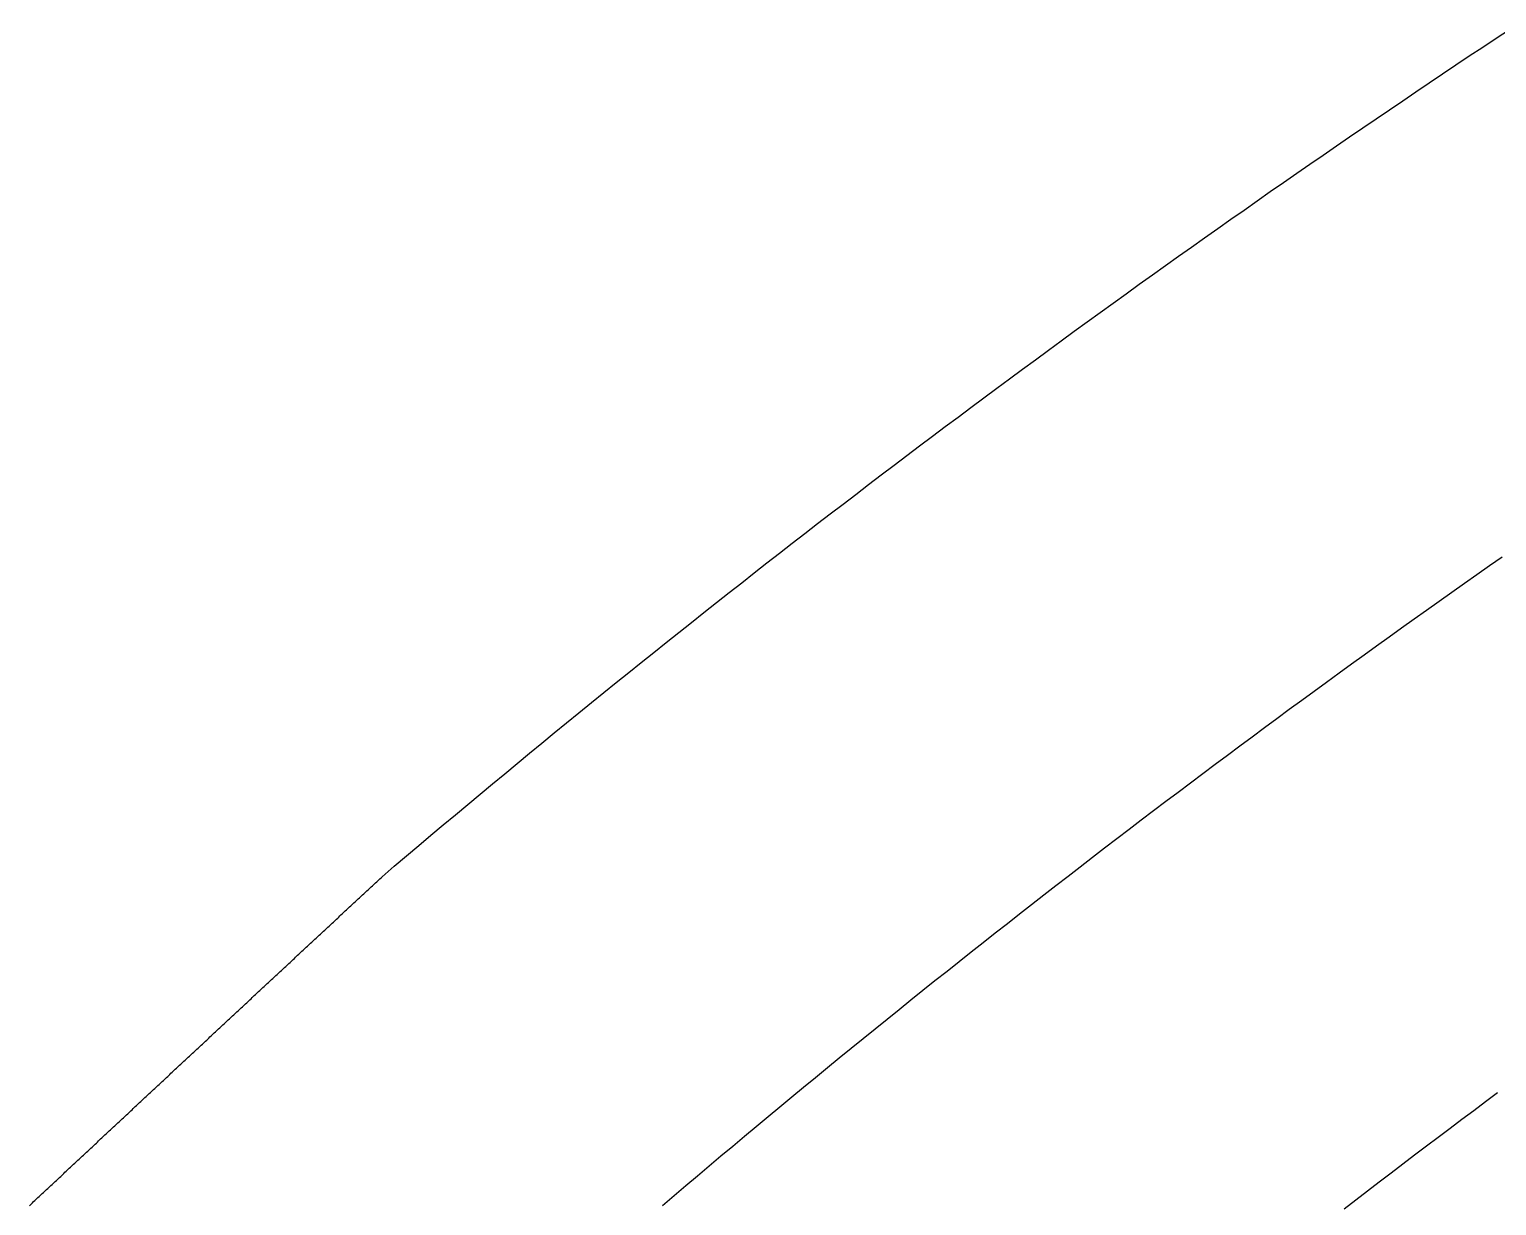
# Model space of a CAD drawing. Extents: x 10 to 206, y -65 to 73.
# Drawn here: x 170.2459 to 170.6907, y -49.293 to -48.9363 of the extents above; entities that cross this region are included whole.
import ezdxf

# ---------------------------------------------------------------- set-up
doc = ezdxf.new("R2010")
doc.units = 0
doc.header["$LTSCALE"] = 0.5
doc.layers.add('LOGO', color=7, linetype='Continuous')

msp = doc.modelspace()

# ---------------------------------------------------------------- linework, layer by layer
at = {"layer": 'LOGO'}
for points in [[(170.24594061, -49.29296707), (170.24626794, -49.2926603), (170.24659527, -49.29235353), (170.24692261, -49.29204677), (170.24724995, -49.29174002), (170.2475773, -49.29143327), (170.24790466, -49.29112653), (170.24823203, -49.2908198), (170.2485594, -49.29051308), (170.24888677, -49.29020637), (170.24921416, -49.28989966), (170.24954155, -49.28959296), (170.24986894, -49.28928626), (170.25019635, -49.28897958), (170.25052376, -49.2886729), (170.25085117, -49.28836622), (170.2511786, -49.28805956), (170.25150602, -49.2877529), (170.25183346, -49.28744625), (170.2521609, -49.28713961), (170.25248835, -49.28683297), (170.2528158, -49.28652634), (170.25314326, -49.28621972), (170.25347073, -49.2859131), (170.2537982, -49.28560649), (170.25412568, -49.28529989), (170.25445316, -49.2849933), (170.25478065, -49.28468671), (170.25510815, -49.28438013), (170.25543565, -49.28407355), (170.25576316, -49.28376698), (170.25609068, -49.28346042), (170.2564182, -49.28315387), (170.25674572, -49.28284732), (170.25707326, -49.28254078), (170.2574008, -49.28223425), (170.25772834, -49.28192772), (170.25805589, -49.2816212), (170.25838345, -49.28131469), (170.25871101, -49.28100818), (170.25903858, -49.28070168), (170.25936616, -49.28039518), (170.25969374, -49.2800887), (170.26002132, -49.27978222), (170.26034891, -49.27947574), (170.26067651, -49.27916927), (170.26100411, -49.27886281), (170.26133172, -49.27855636), (170.26165934, -49.27824991), (170.26198696, -49.27794346), (170.26231458, -49.27763703), (170.26264222, -49.2773306), (170.26296985, -49.27702418), (170.2632975, -49.27671776), (170.26362514, -49.27641135), (170.2639528, -49.27610494), (170.26428046, -49.27579855), (170.26460812, -49.27549215), (170.26493579, -49.27518577), (170.26526347, -49.27487939), (170.26559115, -49.27457301), (170.26591884, -49.27426665), (170.26624653, -49.27396028), (170.26657423, -49.27365393), (170.26690193, -49.27334758), (170.26722964, -49.27304124), (170.26755735, -49.2727349), (170.26788507, -49.27242857), (170.2682128, -49.27212224), (170.26854053, -49.27181592), (170.26886826, -49.27150961), (170.269196, -49.2712033), (170.26952375, -49.270897), (170.2698515, -49.2705907), (170.27017925, -49.27028441), (170.27050701, -49.26997813), (170.27083478, -49.26967185), (170.27116255, -49.26936558), (170.27149033, -49.26905931), (170.27181811, -49.26875305), (170.2721459, -49.26844679), (170.27247369, -49.26814054), (170.27280148, -49.2678343), (170.27312928, -49.26752806), (170.27345709, -49.26722182), (170.2737849, -49.2669156), (170.27411272, -49.26660937), (170.27444054, -49.26630316), (170.27476836, -49.26599695), (170.2750962, -49.26569074), (170.27542403, -49.26538454), (170.27575187, -49.26507834), (170.27607972, -49.26477215), (170.27640757, -49.26446597), (170.27673542, -49.26415979), (170.27706328, -49.26385362), (170.27739115, -49.26354745), (170.27771901, -49.26324129), (170.27804689, -49.26293513), (170.27837477, -49.26262898), (170.27870265, -49.26232283), (170.27903054, -49.26201669), (170.27935843, -49.26171055), (170.27968633, -49.26140442), (170.28001423, -49.26109829), (170.28034213, -49.26079217), (170.28067004, -49.26048605), (170.28099796, -49.26017994), (170.28132588, -49.25987383), (170.2816538, -49.25956773), (170.28198173, -49.25926164), (170.28230966, -49.25895555), (170.2826376, -49.25864946), (170.28296554, -49.25834338), (170.28329349, -49.2580373), (170.28362144, -49.25773123), (170.28394939, -49.25742516), (170.28427735, -49.2571191), (170.28460531, -49.25681304), (170.28493328, -49.25650699), (170.28526125, -49.25620094), (170.28558923, -49.2558949), (170.28591721, -49.25558886), (170.28624519, -49.25528283), (170.28657318, -49.2549768), (170.28690117, -49.25467077), (170.28722917, -49.25436475), (170.28755717, -49.25405874), (170.28788517, -49.25375273), (170.28821318, -49.25344672), (170.28854119, -49.25314072), (170.28886921, -49.25283472), (170.28919723, -49.25252873), (170.28952525, -49.25222274), (170.28985328, -49.25191676), (170.29018131, -49.25161078), (170.29050935, -49.2513048), (170.29083739, -49.25099883), (170.29116543, -49.25069287), (170.29149348, -49.2503869), (170.29182153, -49.25008095), (170.29214959, -49.24977499), (170.29247765, -49.24946904), (170.29280571, -49.2491631), (170.29313378, -49.24885716), (170.29346185, -49.24855122), (170.29378992, -49.24824529), (170.294118, -49.24793936), (170.29444608, -49.24763344), (170.29477417, -49.24732752), (170.29510226, -49.2470216), (170.29543035, -49.24671569), (170.29575844, -49.24640978), (170.29608654, -49.24610388), (170.29641465, -49.24579798), (170.29674275, -49.24549208), (170.29707086, -49.24518619), (170.29739898, -49.2448803), (170.29772709, -49.24457442), (170.29805521, -49.24426854), (170.29838334, -49.24396266), (170.29871147, -49.24365679), (170.2990396, -49.24335092), (170.29936773, -49.24304505), (170.29969587, -49.24273919), (170.30002401, -49.24243333), (170.30035215, -49.24212748), (170.3006803, -49.24182163), (170.30100845, -49.24151578), (170.3013366, -49.24120994), (170.30166476, -49.2409041), (170.30199292, -49.24059826), (170.30232108, -49.24029243), (170.30264925, -49.2399866), (170.30297742, -49.23968078), (170.30330559, -49.23937495), (170.30363377, -49.23906914), (170.30396194, -49.23876332), (170.30429013, -49.23845751), (170.30461831, -49.2381517), (170.3049465, -49.2378459), (170.30527469, -49.23754009), (170.30560288, -49.2372343), (170.30593108, -49.2369285), (170.30625928, -49.23662271), (170.30658748, -49.23631692), (170.30691569, -49.23601114), (170.30724389, -49.23570535), (170.30757211, -49.23539958), (170.30790032, -49.2350938), (170.30822854, -49.23478803), (170.30855676, -49.23448226), (170.30888498, -49.23417649), (170.3092132, -49.23387073), (170.30954143, -49.23356497), (170.30986966, -49.23325921), (170.31019789, -49.23295346), (170.31052613, -49.23264771), (170.31085437, -49.23234196), (170.31118261, -49.23203622), (170.31151085, -49.23173047), (170.3118391, -49.23142473), (170.31216735, -49.231119), (170.3124956, -49.23081326), (170.31282385, -49.23050753), (170.31315211, -49.23020181), (170.31348037, -49.22989608), (170.31380863, -49.22959036), (170.31413689, -49.22928464), (170.31446516, -49.22897892), (170.31479342, -49.22867321), (170.3151217, -49.2283675), (170.31544997, -49.22806179), (170.31577824, -49.22775608), (170.31610652, -49.22745038), (170.3164348, -49.22714468), (170.31676308, -49.22683898), (170.31709137, -49.22653328), (170.31741965, -49.22622759), (170.31774794, -49.2259219), (170.31807623, -49.22561621), (170.31840453, -49.22531052), (170.31873282, -49.22500484), (170.31906112, -49.22469916), (170.31938942, -49.22439348), (170.31971772, -49.2240878), (170.32004603, -49.22378213), (170.32037433, -49.22347646), (170.32070264, -49.22317079), (170.32103095, -49.22286512), (170.32135926, -49.22255945), (170.32168758, -49.22225379), (170.32201589, -49.22194813), (170.32234421, -49.22164247), (170.32267253, -49.22133681), (170.32300085, -49.22103116), (170.32332917, -49.22072551), (170.3236575, -49.22041986), (170.32398582, -49.22011421), (170.32431415, -49.21980856), (170.32464248, -49.21950292), (170.32497082, -49.21919727), (170.32529915, -49.21889163), (170.32562749, -49.218586), (170.32595582, -49.21828036), (170.32628416, -49.21797473), (170.3266125, -49.21766909), (170.32694085, -49.21736346), (170.32726919, -49.21705783), (170.32759754, -49.2167522), (170.32792588, -49.21644658), (170.32825423, -49.21614096), (170.32858258, -49.21583533), (170.32891093, -49.21552971), (170.32923929, -49.21522409), (170.32956764, -49.21491848), (170.329896, -49.21461286), (170.33022435, -49.21430725), (170.33055271, -49.21400164), (170.33088107, -49.21369602), (170.33120944, -49.21339042), (170.3315378, -49.21308481), (170.33186616, -49.2127792), (170.33219453, -49.2124736), (170.3325229, -49.21216799), (170.33285126, -49.21186239), (170.33317963, -49.21155679), (170.333508, -49.21125119), (170.33383638, -49.21094559), (170.33416475, -49.21064), (170.33449312, -49.2103344), (170.3348215, -49.21002881), (170.33514988, -49.20972322), (170.33547825, -49.20941763), (170.33580663, -49.20911204), (170.33613501, -49.20880645), (170.33646339, -49.20850086), (170.33679178, -49.20819527), (170.33712016, -49.20788969), (170.33744854, -49.2075841), (170.33777693, -49.20727852), (170.33810531, -49.20697294), (170.3384337, -49.20666736), (170.33876209, -49.20636178), (170.33909048, -49.2060562), (170.33941886, -49.20575062), (170.33974725, -49.20544504), (170.34007565, -49.20513947), (170.34040404, -49.20483389), (170.34073243, -49.20452832), (170.34106082, -49.20422274), (170.34138922, -49.20391717), (170.34171761, -49.2036116), (170.34204601, -49.20330603), (170.3423744, -49.20300046), (170.3427028, -49.20269489), (170.3430312, -49.20238932), (170.3433596, -49.20208375), (170.34368799, -49.20177818), (170.34401639, -49.20147261), (170.34434479, -49.20116705), (170.34467319, -49.20086148), (170.34500159, -49.20055592), (170.34533, -49.20025035), (170.3456584, -49.19994479), (170.3459868, -49.19963922), (170.3463152, -49.19933366), (170.34664361, -49.1990281), (170.34697201, -49.19872253), (170.34730041, -49.19841697), (170.34762882, -49.19811141), (170.34795722, -49.19780585), (170.34828563, -49.19750029), (170.34861403, -49.19719473), (170.34894244, -49.19688917), (170.34927084, -49.19658361), (170.34959925, -49.19627805), (170.34992765, -49.19597249), (170.35025606, -49.19566693), (170.35058447, -49.19536137), (170.35091287, -49.19505581), (170.35124128, -49.19475025), (170.35156969, -49.1944447), (170.35189809, -49.19413914), (170.3522265, -49.19383358), (170.35255491, -49.19352802), (170.35288331, -49.19322246), (170.35657836, -49.1900782), (170.36027801, -49.18693896), (170.36398224, -49.18380475), (170.36769106, -49.18067558), (170.37140445, -49.17755145), (170.3751224, -49.17443237), (170.3788449, -49.17131834), (170.38257194, -49.16820936), (170.38630351, -49.16510545), (170.39003961, -49.1620066), (170.39378022, -49.15891283), (170.39752534, -49.15582414), (170.40127495, -49.15274053), (170.40502904, -49.14966201), (170.40878761, -49.14658858), (170.41255065, -49.14352026), (170.41631814, -49.14045704), (170.42009008, -49.13739893), (170.42386645, -49.13434593), (170.42764725, -49.13129806), (170.43143247, -49.12825531), (170.4352221, -49.1252177), (170.43901613, -49.12218522), (170.44281454, -49.11915788), (170.44661734, -49.1161357), (170.4504245, -49.11311866), (170.45423602, -49.11010679), (170.4580519, -49.10710007), (170.46187212, -49.10409853), (170.46569666, -49.10110216), (170.46952553, -49.09811097), (170.47335872, -49.09512497), (170.4771962, -49.09214416), (170.48103798, -49.08916854), (170.48488404, -49.08619812), (170.48873438, -49.08323291), (170.49258898, -49.08027291), (170.49644784, -49.07731813), (170.50031094, -49.07436858), (170.50417828, -49.07142424), (170.50804984, -49.06848515), (170.51192562, -49.06555129), (170.51580561, -49.06262267), (170.51968979, -49.05969931), (170.52357816, -49.0567812), (170.52747072, -49.05386834), (170.53136744, -49.05096076), (170.53526832, -49.04805844), (170.53917334, -49.0451614), (170.54308251, -49.04226964), (170.54699581, -49.03938317), (170.55091323, -49.03650199), (170.55483477, -49.03362611), (170.5587604, -49.03075553), (170.56269013, -49.02789025), (170.56662394, -49.02503029), (170.57056182, -49.02217565), (170.57450376, -49.01932633), (170.57844976, -49.01648234), (170.58239981, -49.01364369), (170.58635389, -49.01081038), (170.59031199, -49.00798241), (170.59427411, -49.00515979), (170.59824024, -49.00234253), (170.60221036, -48.99953063), (170.60618447, -48.99672409), (170.61016256, -48.99392293), (170.61414461, -48.99112714), (170.61813063, -48.98833674), (170.62212059, -48.98555172), (170.62611449, -48.9827721), (170.63011232, -48.97999788), (170.63411407, -48.97722906), (170.63811973, -48.97446565), (170.64212929, -48.97170765), (170.64614275, -48.96895507), (170.65016008, -48.96620792), (170.65418129, -48.9634662), (170.65820636, -48.96072992), (170.66223528, -48.95799907), (170.66626805, -48.95527368), (170.67030465, -48.95255373), (170.67434507, -48.94983924), (170.67838931, -48.94713022), (170.68243735, -48.94442666), (170.68648919, -48.94172858), (170.69054482, -48.93903597), (170.69460422, -48.93634885)], [(170.43782738, -49.29290446), (170.44137212, -49.28988808), (170.44492134, -49.28687646), (170.44847501, -49.2838696), (170.45203314, -49.28086751), (170.4555957, -49.27787019), (170.4591627, -49.27487765), (170.46273412, -49.27188988), (170.46630995, -49.26890691), (170.46989018, -49.26592873), (170.47347481, -49.26295535), (170.47706382, -49.25998677), (170.4806572, -49.257023), (170.48425495, -49.25406405), (170.48785705, -49.25110992), (170.49146349, -49.24816062), (170.49507428, -49.24521615), (170.49868938, -49.24227651), (170.50230881, -49.23934172), (170.50593254, -49.23641178), (170.50956057, -49.23348669), (170.51319288, -49.23056646), (170.51682948, -49.22765109), (170.52047034, -49.2247406), (170.52411546, -49.22183498), (170.52776483, -49.21893424), (170.53141844, -49.2160384), (170.53507628, -49.21314744), (170.53873834, -49.21026138), (170.54240461, -49.20738023), (170.54607508, -49.20450398), (170.54974975, -49.20163265), (170.5534286, -49.19876624), (170.55711161, -49.19590475), (170.5607988, -49.1930482), (170.56449013, -49.19019658), (170.56818562, -49.1873499), (170.57188523, -49.18450817), (170.57558897, -49.1816714), (170.57929682, -49.17883958), (170.58300879, -49.17601273), (170.58672484, -49.17319085), (170.59044499, -49.17037394), (170.59416921, -49.16756201), (170.59789749, -49.16475507), (170.60162984, -49.16195313), (170.60536623, -49.15915617), (170.60910667, -49.15636422), (170.61285113, -49.15357728), (170.61659961, -49.15079536), (170.6203521, -49.14801845), (170.62410859, -49.14524657), (170.62786908, -49.14247971), (170.63163354, -49.1397179), (170.63540198, -49.13696112), (170.63917437, -49.13420939), (170.64295073, -49.13146272), (170.64673102, -49.1287211), (170.65051525, -49.12598454), (170.6543034, -49.12325305), (170.65809546, -49.12052664), (170.66189143, -49.11780531), (170.6656913, -49.11508906), (170.66949505, -49.11237791), (170.67330267, -49.10967185), (170.67711416, -49.10697089), (170.68092951, -49.10427504), (170.68474871, -49.1015843), (170.68857175, -49.09889868), (170.69239861, -49.09621818)], [(170.64448527, -49.29389533), (170.64803751, -49.29115913), (170.65159379, -49.28842763), (170.65515409, -49.28570086), (170.65871839, -49.2829788), (170.6622867, -49.28026148), (170.665859, -49.27754889), (170.66943529, -49.27484104), (170.67301554, -49.27213794), (170.67659976, -49.2694396), (170.68018793, -49.26674601), (170.68378005, -49.26405718), (170.68737609, -49.26137312), (170.69097606, -49.25869384)]]:
    msp.add_lwpolyline(points, dxfattribs=at)

doc.saveas('drawing.dxf')
